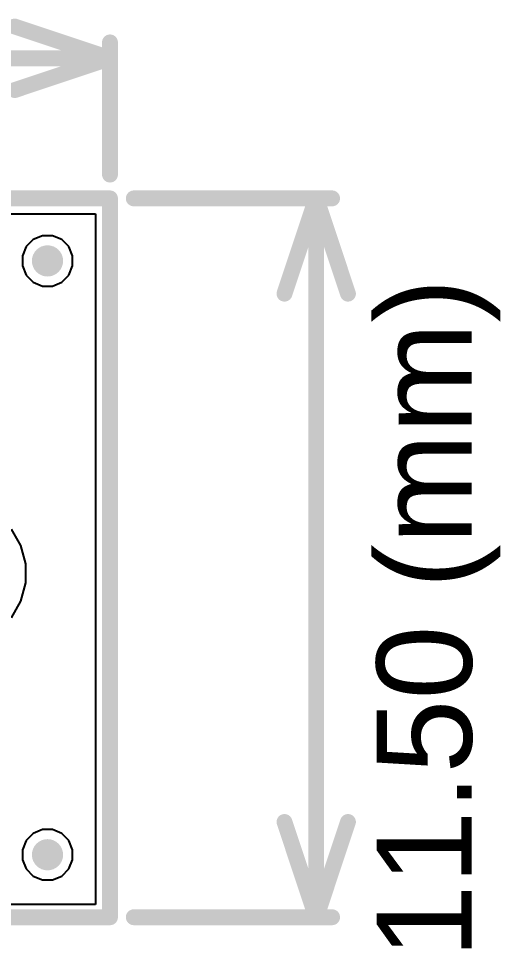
# Model space of a CAD drawing. Header units: millimetres. Extents: x 0 to 1.74, y -0.02 to 0.58.
# Drawn here: x 1.438 to 1.742, y -0.02 to 0.566 of the extents above; entities that cross this region are included whole.
import ezdxf

# ---------------------------------------------------------------- set-up
doc = ezdxf.new("R2010")
doc.units = ezdxf.units.MM
doc.header["$MEASUREMENT"] = 0
for name, color, linetype in [('BottomLayer', 5, 'Continuous'), ('BottomPaste', 16, 'Continuous'), ('BottomSolder', 6, 'Continuous'), ('Mechanical1', 6, 'Continuous'), ('Mechanical2', 216, 'Continuous'), ('TopLayer', 1, 'Continuous'), ('TopPaste', 8, 'Continuous'), ('TopSolder', 216, 'Continuous')]:
    doc.layers.add(name, color=color, linetype=linetype)
doc.styles.add('Arial', font='', dxfattribs={"height": 0.2})
doc.styles.get('Arial').set_extended_font_data('Arial')

msp = doc.modelspace()

# ---------------------------------------------------------------- hatches: boundary and pattern name
at = {"layer": 'BottomLayer'}
h = msp.add_hatch(color=5, dxfattribs=at)
edge = h.paths.add_edge_path()
edge.add_arc((1.45669, 0.41339), 0.00984, 0, 360)
h = msp.add_hatch(color=5, dxfattribs=at)
edge = h.paths.add_edge_path()
edge.add_arc((1.45669, 0.03937), 0.00984, 0, 360)
at = {"layer": 'BottomPaste'}
h = msp.add_hatch(color=16, dxfattribs=at)
edge = h.paths.add_edge_path()
edge.add_arc((1.45669, 0.41339), 0.00984, 0, 360)
h = msp.add_hatch(color=16, dxfattribs=at)
edge = h.paths.add_edge_path()
edge.add_arc((1.45669, 0.03937), 0.00984, 0, 360)
at = {"layer": 'BottomSolder'}
h = msp.add_hatch(color=6, dxfattribs=at)
edge = h.paths.add_edge_path()
edge.add_arc((1.45669, 0.41339), 0.00984, 0, 360)
h = msp.add_hatch(color=6, dxfattribs=at)
edge = h.paths.add_edge_path()
edge.add_arc((1.45669, 0.03937), 0.00984, 0, 360)
at = {"layer": 'TopLayer'}
h = msp.add_hatch(color=1, dxfattribs=at)
edge = h.paths.add_edge_path()
edge.add_arc((1.45669, 0.41339), 0.00984, 0, 360)
at = {"layer": 'TopPaste'}
h = msp.add_hatch(color=8, dxfattribs=at)
edge = h.paths.add_edge_path()
edge.add_arc((1.45669, 0.41339), 0.00984, 0, 360)
at = {"layer": 'TopSolder'}
h = msp.add_hatch(color=216, dxfattribs=at)
edge = h.paths.add_edge_path()
edge.add_arc((1.45669, 0.41339), 0.00984, 0, 360)

# ---------------------------------------------------------------- linework, layer by layer
at = {"layer": 'BottomLayer'}
for p, q in [((0.58612, 0.443), (1.487, 0.443)), ((1.487, 0.443), (1.487, 0.008)), ((1.45354, 0.42923), (1.44772, 0.42682)), ((1.45985, 0.42923), (1.45354, 0.42923)), ((1.46567, 0.42682), (1.45985, 0.42923)), ((1.44326, 0.42236), (1.44085, 0.41654)), ((1.44772, 0.42682), (1.44326, 0.42236)), ((1.47012, 0.42236), (1.46567, 0.42682)), ((1.47254, 0.41654), (1.47012, 0.42236)), ((1.44085, 0.41654), (1.44085, 0.41023)), ((1.47254, 0.41023), (1.47254, 0.41654)), ((1.44085, 0.41023), (1.44326, 0.40441)), ((1.47012, 0.40441), (1.47254, 0.41023)), ((1.44326, 0.40441), (1.44772, 0.39996)), ((1.46567, 0.39996), (1.47012, 0.40441)), ((1.44772, 0.39996), (1.45354, 0.39754)), ((1.45985, 0.39754), (1.46567, 0.39996)), ((1.45354, 0.39754), (1.45985, 0.39754)), ((1.43992, 0.23405), (1.43394, 0.24439)), ((1.44301, 0.22251), (1.43992, 0.23405)), ((1.44301, 0.21056), (1.44301, 0.22251)), ((1.43992, 0.19902), (1.44301, 0.21056)), ((1.43394, 0.18868), (1.43992, 0.19902)), ((1.44772, 0.0528), (1.44326, 0.04834)), ((1.45354, 0.05521), (1.44772, 0.0528)), ((1.45985, 0.05521), (1.45354, 0.05521)), ((1.46567, 0.0528), (1.45985, 0.05521)), ((1.47012, 0.04834), (1.46567, 0.0528)), ((1.44326, 0.04834), (1.44085, 0.04252)), ((1.47254, 0.04252), (1.47012, 0.04834)), ((1.44085, 0.04252), (1.44085, 0.03622)), ((1.47254, 0.03622), (1.47254, 0.04252)), ((1.44085, 0.03622), (1.44326, 0.0304)), ((1.47012, 0.0304), (1.47254, 0.03622)), ((1.44326, 0.0304), (1.44772, 0.02594)), ((1.46567, 0.02594), (1.47012, 0.0304)), ((1.44772, 0.02594), (1.45354, 0.02353)), ((1.45354, 0.02353), (1.45985, 0.02353)), ((1.45985, 0.02353), (1.46567, 0.02594)), ((1.487, 0.008), (1.1868, 0.008))]:
    msp.add_line(p, q, dxfattribs=at)
at = {"layer": 'Mechanical1', "const_width": 0.01}
for points in [[(1.43606, 0.561), (1.49606, 0.541)], [(1.49606, 0.46776), (1.49606, 0.551)], [(1.04883, 0.541), (1.49606, 0.541)], [(1.43606, 0.521), (1.49606, 0.541)], [(1.51106, 0.45276), (1.636, 0.45276)], [(1.606, 0.39276), (1.626, 0.45276)], [(1.626, 0.45276), (1.646, 0.39276)], [(1.626, 0.22638), (1.626, 0.45276)], [(1.626, 0), (1.626, 0.22638)], [(1.606, 0.06), (1.626, 0)], [(1.626, 0), (1.646, 0.06)], [(1.51106, 0), (1.636, 0)]]:
    msp.add_lwpolyline(points, dxfattribs=at)
at = {"layer": 'Mechanical1', "const_width": 0.005}
for points in [[(1.43356, 0.561, 1), (1.43856, 0.561, 1)], [(1.49356, 0.551, 1), (1.49856, 0.551, 1)], [(1.49356, 0.541, 1), (1.49856, 0.541, 1)], [(1.49356, 0.541, 1), (1.49856, 0.541, 1)], [(1.49356, 0.541, 1), (1.49856, 0.541, 1)], [(1.43356, 0.521, 1), (1.43856, 0.521, 1)], [(1.49356, 0.46776, 1), (1.49856, 0.46776, 1)], [(1.50856, 0.45276, 1), (1.51356, 0.45276, 1)], [(1.6235, 0.45276, 1), (1.6285, 0.45276, 1)], [(1.6235, 0.45276, 1), (1.6285, 0.45276, 1)], [(1.6235, 0.45276, 1), (1.6285, 0.45276, 1)], [(1.6335, 0.45276, 1), (1.6385, 0.45276, 1)], [(1.6035, 0.39276, 1), (1.6085, 0.39276, 1)], [(1.6435, 0.39276, 1), (1.6485, 0.39276, 1)], [(1.6235, 0.22638, 1), (1.6285, 0.22638, 1)], [(1.6235, 0.22638, 1), (1.6285, 0.22638, 1)], [(1.6035, 0.06, 1), (1.6085, 0.06, 1)], [(1.6435, 0.06, 1), (1.6485, 0.06, 1)], [(1.50856, 0, 1), (1.51356, 0, 1)], [(1.6235, 0, 1), (1.6285, 0, 1)], [(1.6235, 0, 1), (1.6285, 0, 1)], [(1.6235, 0, 1), (1.6285, 0, 1)], [(1.6335, 0, 1), (1.6385, 0, 1)]]:
    msp.add_lwpolyline(points, format="xyb", close=True, dxfattribs=at)
at = {"layer": 'Mechanical2', "const_width": 0.01}
for points in [[(0, 0.45276), (1.49606, 0.45276)], [(1.49606, 0), (1.49606, 0.45276)], [(0, 0), (1.49606, 0)]]:
    msp.add_lwpolyline(points, dxfattribs=at)
at = {"layer": 'Mechanical2', "const_width": 0.005}
for points in [[(1.49356, 0.45276, 1), (1.49856, 0.45276, 1)], [(1.49356, 0.45276, 1), (1.49856, 0.45276, 1)], [(1.49356, 0, 1), (1.49856, 0, 1)], [(1.49356, 0, 1), (1.49856, 0, 1)]]:
    msp.add_lwpolyline(points, format="xyb", close=True, dxfattribs=at)
at = {"layer": 'TopLayer'}
for p, q in [((1.3054, 0.443), (1.487, 0.443)), ((1.487, 0.443), (1.487, 0.008)), ((1.45354, 0.42923), (1.44772, 0.42682)), ((1.45985, 0.42923), (1.45354, 0.42923)), ((1.46567, 0.42682), (1.45985, 0.42923)), ((1.44326, 0.42236), (1.44085, 0.41654)), ((1.44772, 0.42682), (1.44326, 0.42236)), ((1.47012, 0.42236), (1.46567, 0.42682)), ((1.47254, 0.41654), (1.47012, 0.42236)), ((1.44085, 0.41654), (1.44085, 0.41023)), ((1.47254, 0.41023), (1.47254, 0.41654)), ((1.44085, 0.41023), (1.44326, 0.40441)), ((1.47012, 0.40441), (1.47254, 0.41023)), ((1.44326, 0.40441), (1.44772, 0.39996)), ((1.46567, 0.39996), (1.47012, 0.40441)), ((1.44772, 0.39996), (1.45354, 0.39754)), ((1.45985, 0.39754), (1.46567, 0.39996)), ((1.45354, 0.39754), (1.45985, 0.39754)), ((1.43992, 0.23405), (1.43394, 0.24439)), ((1.44301, 0.22251), (1.43992, 0.23405)), ((1.44301, 0.21056), (1.44301, 0.22251)), ((1.43992, 0.19902), (1.44301, 0.21056)), ((1.43394, 0.18868), (1.43992, 0.19902)), ((1.487, 0.008), (0.77392, 0.008))]:
    msp.add_line(p, q, dxfattribs=at)

# ---------------------------------------------------------------- texts
at = {"layer": 'Mechanical1', "style": 'Arial'}
msp.add_text('11.50 (mm)', height=0.06, rotation=90, dxfattribs=at).set_placement((1.724, -0.026))

doc.saveas('drawing.dxf')
